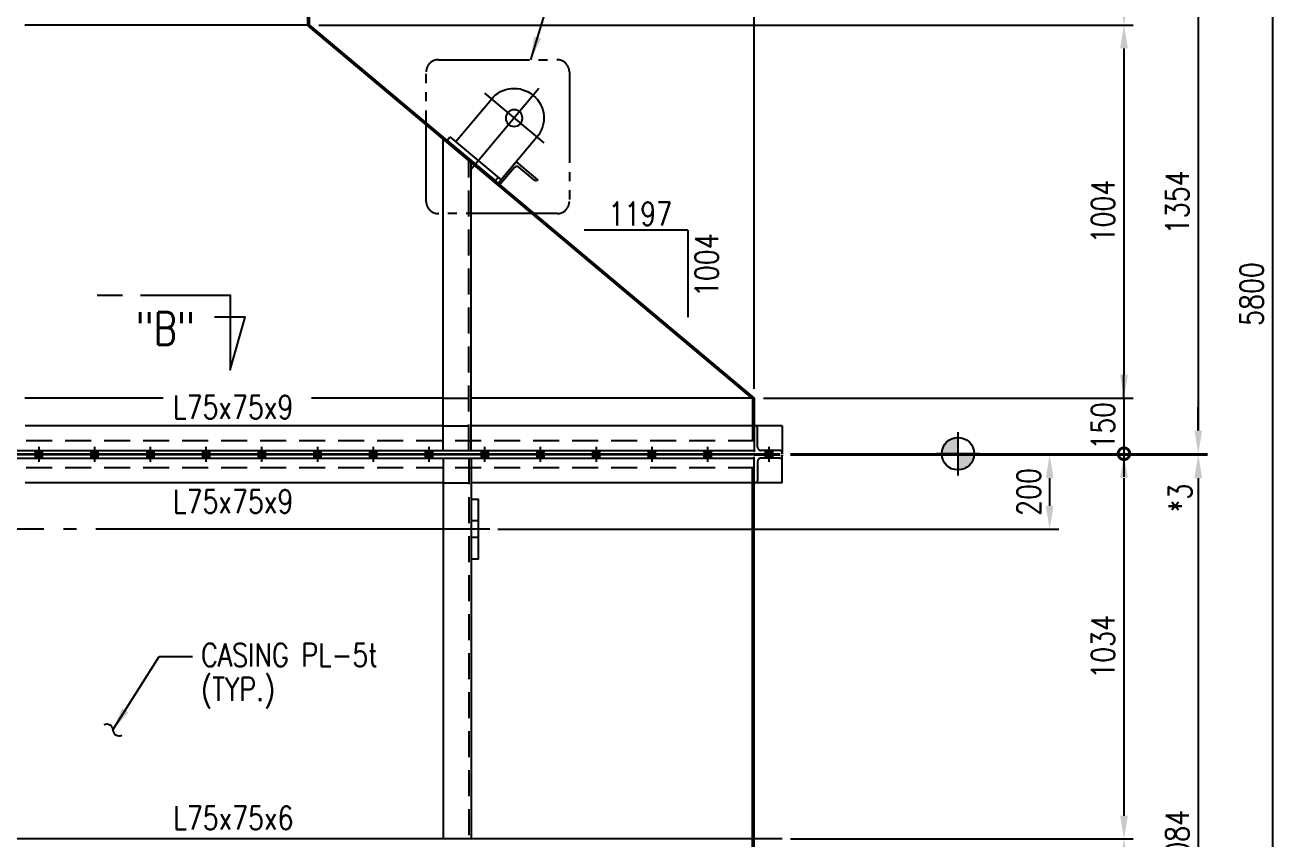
# Model space of a CAD drawing. Header units: millimetres. Extents: x 0 to 134087, y -49114 to 20834.
# Drawn here: x 33742 to 37125, y -40009 to -37818 of the extents above; entities that cross this region are included whole.
import ezdxf
from ezdxf.enums import TextEntityAlignment as Align

# ---------------------------------------------------------------- set-up
doc = ezdxf.new("R2010")
doc.units = ezdxf.units.MM
doc.header["$LTSCALE"] = 35
for name, pattern in [('JNK-CENTER', [34, 30, -1.5, 1, -1.5]), ('JNK-HIDDEN', [3, 2, -1]), ('PH2', [15, 10, -1, 1, -1, 1, -1])]:
    doc.linetypes.add(name, pattern=pattern)
for name, color, linetype in [('CEN-R', 1, 'JNK-CENTER'), ('CON-C', 4, 'Continuous'), ('CON-G', 3, 'Continuous'), ('CON-W', 7, 'Continuous'), ('CON-Y', 2, 'Continuous'), ('det', 2, 'PH2'), ('Dim-W', 7, 'Continuous'), ('HID-Y', 2, 'JNK-HIDDEN'), ('STL-OBJT', 7, 'Continuous'), ('TXTT-C', 4, 'Continuous')]:
    doc.layers.add(name, color=color, linetype=linetype)
doc.styles.add('SIMPLEX', font='simplex.shx', dxfattribs={"width": 0.8})
doc.dimstyles.new('DIM25', dxfattribs={"dimscale": 25, "dimtxt": 2.5, "dimasz": 2.5, "dimexe": 1, "dimexo": 1, "dimgap": 1, "dimtad": 1, "dimdec": 1, "dimdsep": 46, "dimtxsty": 'SIMPLEX', "dimcen": 0, "dimclrt": 2, "dimazin": 2, "dimtfac": 1, "dimtdec": 1, "dimtix": 1, "dimtmove": 2, "dimatfit": 0, "dimfxl": 0.18, "dimtolj": 1, "dimtzin": 0, "dimarcsym": 0})

# ---------------------------------------------------------------- blocks, each defined once
blk = doc.blocks.new('A$C4895520B')
at = {"layer": 'CEN-R'}
for p, q in [((0, 254), (0, -33.4)), ((104, 150), (-104, 150))]:
    blk.add_line(p, q, dxfattribs=at)
at = {"layer": 'CON-G'}
for p, q in [((-80, 150), (-80, 0)), ((80, 0), (80, 150)), ((99.9, 0), (-80, 0)), ((99.9, -12), (99.9, 0)), ((-70, 0), (-70, -12)), ((99.9, -12), (-70, -12))]:
    blk.add_line(p, q, dxfattribs=at)
blk.add_circle((0, 150), 22.5, dxfattribs=at)
blk.add_arc((0, 150), 80, 0, 180, dxfattribs=at)
blk = doc.blocks.new('SECMARK2')
at = {"layer": 'TXTT-C'}
blk.add_line((0, 0), (-2.72, 0), dxfattribs=at)
blk.add_lwpolyline([(-4.67, 0), (-14.32, 0), (-14.32, 8.05), (-15.93, 2.38), (-12.63, 2.38)], dxfattribs=at)
at = {"layer": 'TXTT-C', "style": 'SIMPLEX', "width": 1.17}
blk.add_attdef('TAG', text='', height=3.5, dxfattribs=at).set_placement((-7.82, 1.36), align=Align.CENTER)
blk = doc.blocks.new('*D2300')
at = {"layer": 'DEFPOINTS', "color": 0, "transparency": 16777216}
for p in [(35704.7, -35053.1), (34507.7, -35641.7), (35704.7, -38821.7)]:
    blk.add_point(p, dxfattribs=at)
at = {"layer": 'Dim-W', "color": 0, "lineweight": -2, "transparency": 16777216}
for p, q in [((34507.7, -35616.7), (34507.7, -35028.1)), ((35704.7, -38796.7), (35704.7, -35028.1)), ((34570.2, -35053.1), (35642.2, -35053.1))]:
    blk.add_line(p, q, dxfattribs=at)
at = {"layer": 'Dim-W', "color": 0, "transparency": 16777216}
for points in [[(34570.2, -35042.7), (34570.2, -35063.5), (34507.7, -35053.1)], [(35642.2, -35042.7), (35642.2, -35063.5), (35704.7, -35053.1)]]:
    blk.add_solid(points, dxfattribs=at)
at = {"layer": 'Dim-W', "color": 2, "transparency": 16777216, "insert": (35106.2, -34996.8), "char_height": 62.5, "attachment_point": 5, "style": 'SIMPLEX', "bg_fill": 3, "box_fill_scale": 1.1, "bg_fill_color": 256, "bg_fill_true_color": 13158600, "bg_fill_transparency": 0}
blk.add_mtext('\\A1;1197', dxfattribs=at)
blk = doc.blocks.new('*D2268')
at = {"layer": 'DEFPOINTS', "color": 0, "transparency": 16777216}
for p in [(35777.5, -38974.7), (35791.3, -41058.7), (36899.6, -41058.7)]:
    blk.add_point(p, dxfattribs=at)
at = {"layer": 'Dim-W', "color": 0, "lineweight": -2, "transparency": 16777216}
for p, q in [((35802.5, -38974.7), (36924.6, -38974.7)), ((36899.6, -39037.2), (36899.6, -40996.2)), ((35816.3, -41058.7), (36924.6, -41058.7))]:
    blk.add_line(p, q, dxfattribs=at)
at = {"layer": 'Dim-W', "color": 0, "transparency": 16777216}
for points in [[(36889.2, -39037.2), (36910, -39037.2), (36899.6, -38974.7)], [(36889.2, -40996.2), (36910, -40996.2), (36899.6, -41058.7)]]:
    blk.add_solid(points, dxfattribs=at)
at = {"layer": 'Dim-W', "color": 2, "transparency": 16777216, "insert": (36843.3, -40016.7), "char_height": 62.5, "attachment_point": 5, "rotation": 90, "style": 'SIMPLEX', "bg_fill": 3, "box_fill_scale": 1.1, "bg_fill_color": 256, "bg_fill_true_color": 13158600, "bg_fill_transparency": 0}
blk.add_mtext('\\A1;2084', dxfattribs=at)
blk = doc.blocks.new('*D2270')
at = {"layer": 'DEFPOINTS', "color": 0, "transparency": 16777216}
for p in [(36899.6, -38971.7), (36899.6, -38971.7), (36899.6, -38974.7)]:
    blk.add_point(p, dxfattribs=at)
at = {"layer": 'Dim-W', "color": 0, "lineweight": -2, "transparency": 16777216}
for p, q in [((36899.6, -38909.2), (36899.6, -38846.7)), ((36899.6, -38974.7), (36899.6, -38971.7)), ((36899.6, -39037.2), (36899.6, -39099.7))]:
    blk.add_line(p, q, dxfattribs=at)
at = {"layer": 'Dim-W', "color": 0, "transparency": 16777216}
blk.add_solid([(36889.2, -38909.2), (36910, -38909.2), (36899.6, -38971.7)], dxfattribs=at)
at = {"layer": 'Dim-W', "color": 2, "transparency": 16777216, "insert": (36850.9, -39091), "char_height": 62.5, "attachment_point": 5, "rotation": 90, "style": 'SIMPLEX', "bg_fill": 3, "box_fill_scale": 1.1, "bg_fill_color": 256, "bg_fill_true_color": 13158600, "bg_fill_transparency": 0}
blk.add_mtext('\\A1;*3', dxfattribs=at)
at = {"layer": 'Dim-W', "color": 0, "transparency": 16777216}
blk.add_solid([(36889.2, -39037.2), (36910, -39037.2), (36899.6, -38974.7)], dxfattribs=at)
blk = doc.blocks.new('FS-MARK')
h = blk.add_hatch(color=256)
edge = h.paths.add_edge_path()
edge.add_arc((0, 0), 1.75, 90, 180)
edge.add_line((-1.75, 0), (0, 0))
edge.add_line((0, 0), (0, 1.75))
h = blk.add_hatch(color=256)
edge = h.paths.add_edge_path()
edge.add_line((0, 0), (0, -1.75))
edge.add_arc((0, 0), 1.75, 270, 360)
edge.add_line((1.75, 0), (0, 0))
for p, q in [((0, 2.33), (0, -2.33)), ((2.33, 0), (-2.33, 0))]:
    blk.add_line(p, q)
blk.add_circle((0, 0), 1.75)
at = {"layer": 'CON-Y', "style": 'SIMPLEX', "width": 0.8}
blk.add_attdef('F.S.', (3.19, 1), '', height=2.5, dxfattribs=at)
blk = doc.blocks.new('*D2271')
at = {"layer": 'DEFPOINTS', "color": 0, "transparency": 16777216}
for p in [(35777.5, -38974.7), (34989, -39174.7), (36499.6, -39174.7)]:
    blk.add_point(p, dxfattribs=at)
at = {"layer": 'Dim-W', "color": 0, "lineweight": -2, "transparency": 16777216}
for p, q in [((35802.5, -38974.7), (36524.6, -38974.7)), ((36499.6, -39037.2), (36499.6, -39112.2)), ((35014, -39174.7), (36524.6, -39174.7))]:
    blk.add_line(p, q, dxfattribs=at)
at = {"layer": 'Dim-W', "color": 0, "transparency": 16777216}
for points in [[(36489.2, -39037.2), (36510, -39037.2), (36499.6, -38974.7)], [(36489.2, -39112.2), (36510, -39112.2), (36499.6, -39174.7)]]:
    blk.add_solid(points, dxfattribs=at)
at = {"layer": 'Dim-W', "color": 2, "transparency": 16777216, "insert": (36443.3, -39074.7), "char_height": 62.5, "attachment_point": 5, "rotation": 90, "style": 'SIMPLEX', "bg_fill": 3, "box_fill_scale": 1.1, "bg_fill_color": 256, "bg_fill_true_color": 13158600, "bg_fill_transparency": 0}
blk.add_mtext('\\A1;200', dxfattribs=at)
blk = doc.blocks.new('_DotSmall')
at = {"color": 0, "linetype": 'ByBlock', "const_width": 0.5}
blk.add_lwpolyline([(-0.0625, 0, 1), (0.0625, 0, 1)], format="xyb", close=True, dxfattribs=at)
blk = doc.blocks.new('*D2273')
at = {"layer": 'DEFPOINTS', "color": 0, "transparency": 16777216}
for p in [(36699.6, -38821.7), (35777.5, -38971.7), (36699.6, -38971.7)]:
    blk.add_point(p, dxfattribs=at)
at = {"layer": 'Dim-W', "color": 0, "lineweight": -2, "transparency": 16777216}
for p, q in [((36699.6, -38821.7), (36699.6, -38759.2)), ((36699.6, -38821.7), (36699.6, -38971.7)), ((35802.5, -38971.7), (36724.6, -38971.7)), ((36699.6, -38971.7), (36699.6, -39034.2))]:
    blk.add_line(p, q, dxfattribs=at)
at = {"layer": 'Dim-W', "color": 0, "lineweight": -2, "transparency": 16777216, "xscale": 62.5, "yscale": 62.5, "zscale": 62.5, "rotation": 90}
blk.add_blockref('_DotSmall', (36699.6, -38971.7), dxfattribs=at)
at = {"layer": 'Dim-W', "color": 2, "transparency": 16777216, "insert": (36643.3, -38896.7), "char_height": 62.5, "attachment_point": 5, "rotation": 90, "style": 'SIMPLEX'}
blk.add_mtext('\\A1;150', dxfattribs=at)
blk = doc.blocks.new('_None')
blk = doc.blocks.new('*D2274')
at = {"layer": 'DEFPOINTS', "color": 0, "transparency": 16777216}
for p in [(35777.5, -38974.7), (35777, -40008.7), (36699.6, -40008.7)]:
    blk.add_point(p, dxfattribs=at)
at = {"layer": 'Dim-W', "color": 0, "lineweight": -2, "transparency": 16777216}
for p, q in [((35802.5, -38974.7), (36724.6, -38974.7)), ((36699.6, -39037.2), (36699.6, -39946.2)), ((35802, -40008.7), (36724.6, -40008.7))]:
    blk.add_line(p, q, dxfattribs=at)
at = {"layer": 'Dim-W', "color": 0, "transparency": 16777216}
for points in [[(36689.2, -39037.2), (36710, -39037.2), (36699.6, -38974.7)], [(36689.2, -39946.2), (36710, -39946.2), (36699.6, -40008.7)]]:
    blk.add_solid(points, dxfattribs=at)
at = {"layer": 'Dim-W', "color": 2, "transparency": 16777216, "insert": (36643.3, -39491.7), "char_height": 62.5, "attachment_point": 5, "rotation": 90, "style": 'SIMPLEX', "bg_fill": 3, "box_fill_scale": 1.1, "bg_fill_color": 256, "bg_fill_true_color": 13158600, "bg_fill_transparency": 0}
blk.add_mtext('\\A1;1034', dxfattribs=at)
blk = doc.blocks.new('*D2275')
at = {"layer": 'DEFPOINTS', "color": 0, "transparency": 16777216}
for p in [(35777, -40008.7), (35791.3, -41058.7), (36699.6, -41058.7)]:
    blk.add_point(p, dxfattribs=at)
at = {"layer": 'Dim-W', "color": 0, "lineweight": -2, "transparency": 16777216}
for p, q in [((35802, -40008.7), (36724.6, -40008.7)), ((36699.6, -40071.2), (36699.6, -40996.2)), ((35816.3, -41058.7), (36724.6, -41058.7))]:
    blk.add_line(p, q, dxfattribs=at)
at = {"layer": 'Dim-W', "color": 0, "transparency": 16777216}
for points in [[(36689.2, -40071.2), (36710, -40071.2), (36699.6, -40008.7)], [(36689.2, -40996.2), (36710, -40996.2), (36699.6, -41058.7)]]:
    blk.add_solid(points, dxfattribs=at)
at = {"layer": 'Dim-W', "color": 2, "transparency": 16777216, "insert": (36643.3, -40533.7), "char_height": 62.5, "attachment_point": 5, "rotation": 90, "style": 'SIMPLEX', "bg_fill": 3, "box_fill_scale": 1.1, "bg_fill_color": 256, "bg_fill_true_color": 13158600, "bg_fill_transparency": 0}
blk.add_mtext('\\A1;1050', dxfattribs=at)
blk = doc.blocks.new('*D2276')
at = {"layer": 'DEFPOINTS', "color": 0, "transparency": 16777216}
for p in [(34582.7, -37617.7), (35779.7, -38971.7), (36899.6, -38971.7)]:
    blk.add_point(p, dxfattribs=at)
at = {"layer": 'Dim-W', "color": 0, "lineweight": -2, "transparency": 16777216}
for p, q in [((34607.7, -37617.7), (36924.6, -37617.7)), ((36899.6, -37680.2), (36899.6, -38909.2)), ((35804.7, -38971.7), (36924.6, -38971.7))]:
    blk.add_line(p, q, dxfattribs=at)
at = {"layer": 'Dim-W', "color": 0, "transparency": 16777216}
for points in [[(36889.2, -37680.2), (36910, -37680.2), (36899.6, -37617.7)], [(36889.2, -38909.2), (36910, -38909.2), (36899.6, -38971.7)]]:
    blk.add_solid(points, dxfattribs=at)
at = {"layer": 'Dim-W', "color": 2, "transparency": 16777216, "insert": (36843.3, -38294.7), "char_height": 62.5, "attachment_point": 5, "rotation": 90, "style": 'SIMPLEX', "bg_fill": 3, "box_fill_scale": 1.1, "bg_fill_color": 256, "bg_fill_true_color": 13158600, "bg_fill_transparency": 0}
blk.add_mtext('\\A1;1354', dxfattribs=at)
blk = doc.blocks.new('*D2277')
at = {"layer": 'DEFPOINTS', "color": 0, "transparency": 16777216}
for p in [(34582.7, -37617.7), (34507.7, -37817.7), (36699.6, -37817.7)]:
    blk.add_point(p, dxfattribs=at)
at = {"layer": 'Dim-W', "color": 0, "lineweight": -2, "transparency": 16777216}
for p, q in [((34607.7, -37617.7), (36724.6, -37617.7)), ((36699.6, -37680.2), (36699.6, -37755.2)), ((34532.7, -37817.7), (36724.6, -37817.7))]:
    blk.add_line(p, q, dxfattribs=at)
at = {"layer": 'Dim-W', "color": 0, "transparency": 16777216}
for points in [[(36689.2, -37680.2), (36710, -37680.2), (36699.6, -37617.7)], [(36689.2, -37755.2), (36710, -37755.2), (36699.6, -37817.7)]]:
    blk.add_solid(points, dxfattribs=at)
at = {"layer": 'Dim-W', "color": 2, "transparency": 16777216, "insert": (36643.3, -37717.7), "char_height": 62.5, "attachment_point": 5, "rotation": 90, "style": 'SIMPLEX', "bg_fill": 3, "box_fill_scale": 1.1, "bg_fill_color": 256, "bg_fill_true_color": 13158600, "bg_fill_transparency": 0}
blk.add_mtext('\\A1;200', dxfattribs=at)
blk = doc.blocks.new('*D2278')
at = {"layer": 'DEFPOINTS', "color": 0, "transparency": 16777216}
for p in [(34507.7, -37817.7), (35704.7, -38821.7), (36699.6, -38821.7)]:
    blk.add_point(p, dxfattribs=at)
at = {"layer": 'Dim-W', "color": 0, "lineweight": -2, "transparency": 16777216}
for p, q in [((34532.7, -37817.7), (36724.6, -37817.7)), ((36699.6, -37880.2), (36699.6, -38759.2)), ((35729.7, -38821.7), (36724.6, -38821.7))]:
    blk.add_line(p, q, dxfattribs=at)
at = {"layer": 'Dim-W', "color": 0, "transparency": 16777216}
for points in [[(36689.2, -37880.2), (36710, -37880.2), (36699.6, -37817.7)], [(36689.2, -38759.2), (36710, -38759.2), (36699.6, -38821.7)]]:
    blk.add_solid(points, dxfattribs=at)
at = {"layer": 'Dim-W', "color": 2, "transparency": 16777216, "insert": (36643.3, -38319.7), "char_height": 62.5, "attachment_point": 5, "rotation": 90, "style": 'SIMPLEX', "bg_fill": 3, "box_fill_scale": 1.1, "bg_fill_color": 256, "bg_fill_true_color": 13158600, "bg_fill_transparency": 0}
blk.add_mtext('\\A1;1004', dxfattribs=at)
blk = doc.blocks.new('*D2279')
at = {"layer": 'DEFPOINTS', "color": 0, "transparency": 16777216}
for p in [(34507.7, -35641.7), (35804.7, -41441.7), (37099.6, -41441.7)]:
    blk.add_point(p, dxfattribs=at)
at = {"layer": 'Dim-W', "color": 0, "lineweight": -2, "transparency": 16777216}
for p, q in [((34532.7, -35641.7), (37124.6, -35641.7)), ((37099.6, -35704.2), (37099.6, -41379.2)), ((35829.7, -41441.7), (37124.6, -41441.7))]:
    blk.add_line(p, q, dxfattribs=at)
at = {"layer": 'Dim-W', "color": 0, "transparency": 16777216}
for points in [[(37089.2, -35704.2), (37110, -35704.2), (37099.6, -35641.7)], [(37089.2, -41379.2), (37110, -41379.2), (37099.6, -41441.7)]]:
    blk.add_solid(points, dxfattribs=at)
at = {"layer": 'Dim-W', "color": 2, "transparency": 16777216, "insert": (37043.3, -38541.7), "char_height": 62.5, "attachment_point": 5, "rotation": 90, "style": 'SIMPLEX', "bg_fill": 3, "box_fill_scale": 1.1, "bg_fill_color": 256, "bg_fill_true_color": 13158600, "bg_fill_transparency": 0}
blk.add_mtext('\\A1;5800', dxfattribs=at)

msp = doc.modelspace()

# ---------------------------------------------------------------- hatches: boundary and pattern name
at = {"layer": 'CON-W'}
h = msp.add_hatch(color=256, dxfattribs=at)
h.paths.add_polyline_path([(33770.1806, -38962.6754), (33789.1806, -38962.6754), (33789.1806, -38971.6754), (33770.1806, -38971.6754)])
h.paths.add_polyline_path([(33770.1806, -38974.6754), (33789.1806, -38974.6754), (33789.1806, -38983.6754), (33770.1806, -38983.6754)])
h = msp.add_hatch(color=256, dxfattribs=at)
h.paths.add_polyline_path([(33920.1806, -38962.6754), (33939.1806, -38962.6754), (33939.1806, -38971.6754), (33920.1806, -38971.6754)])
h.paths.add_polyline_path([(33920.1806, -38974.6754), (33939.1806, -38974.6754), (33939.1806, -38983.6754), (33920.1806, -38983.6754)])
h = msp.add_hatch(color=256, dxfattribs=at)
h.paths.add_polyline_path([(34070.1806, -38962.6754), (34089.1806, -38962.6754), (34089.1806, -38971.6754), (34070.1806, -38971.6754)])
h.paths.add_polyline_path([(34070.1806, -38974.6754), (34089.1806, -38974.6754), (34089.1806, -38983.6754), (34070.1806, -38983.6754)])
h = msp.add_hatch(color=256, dxfattribs=at)
h.paths.add_polyline_path([(34220.1806, -38962.6754), (34239.1806, -38962.6754), (34239.1806, -38971.6754), (34220.1806, -38971.6754)])
h.paths.add_polyline_path([(34220.1806, -38974.6754), (34239.1806, -38974.6754), (34239.1806, -38983.6754), (34220.1806, -38983.6754)])
h = msp.add_hatch(color=256, dxfattribs=at)
h.paths.add_polyline_path([(34370.1806, -38962.6754), (34389.1806, -38962.6754), (34389.1806, -38971.6754), (34370.1806, -38971.6754)])
h.paths.add_polyline_path([(34370.1806, -38974.6754), (34389.1806, -38974.6754), (34389.1806, -38983.6754), (34370.1806, -38983.6754)])
h = msp.add_hatch(color=256, dxfattribs=at)
h.paths.add_polyline_path([(34520.1806, -38962.6754), (34539.1806, -38962.6754), (34539.1806, -38971.6754), (34520.1806, -38971.6754)])
h.paths.add_polyline_path([(34520.1806, -38974.6754), (34539.1806, -38974.6754), (34539.1806, -38983.6754), (34520.1806, -38983.6754)])
h = msp.add_hatch(color=256, dxfattribs=at)
h.paths.add_polyline_path([(34670.1806, -38962.6754), (34689.1806, -38962.6754), (34689.1806, -38971.6754), (34670.1806, -38971.6754)])
h.paths.add_polyline_path([(34670.1806, -38974.6754), (34689.1806, -38974.6754), (34689.1806, -38983.6754), (34670.1806, -38983.6754)])
h = msp.add_hatch(color=256, dxfattribs=at)
h.paths.add_polyline_path([(34820.1806, -38962.6754), (34839.1806, -38962.6754), (34839.1806, -38971.6754), (34820.1806, -38971.6754)])
h.paths.add_polyline_path([(34820.1806, -38974.6754), (34839.1806, -38974.6754), (34839.1806, -38983.6754), (34820.1806, -38983.6754)])
h = msp.add_hatch(color=256, dxfattribs=at)
h.paths.add_polyline_path([(34970.1806, -38962.6754), (34989.1806, -38962.6754), (34989.1806, -38971.6754), (34970.1806, -38971.6754)])
h.paths.add_polyline_path([(34970.1806, -38974.6754), (34989.1806, -38974.6754), (34989.1806, -38983.6754), (34970.1806, -38983.6754)])
h = msp.add_hatch(color=256, dxfattribs=at)
h.paths.add_polyline_path([(35120.1806, -38962.6754), (35139.1806, -38962.6754), (35139.1806, -38971.6754), (35120.1806, -38971.6754)])
h.paths.add_polyline_path([(35120.1806, -38974.6754), (35139.1806, -38974.6754), (35139.1806, -38983.6754), (35120.1806, -38983.6754)])
h = msp.add_hatch(color=256, dxfattribs=at)
h.paths.add_polyline_path([(35270.1806, -38962.6754), (35289.1806, -38962.6754), (35289.1806, -38971.6754), (35270.1806, -38971.6754)])
h.paths.add_polyline_path([(35270.1806, -38974.6754), (35289.1806, -38974.6754), (35289.1806, -38983.6754), (35270.1806, -38983.6754)])
h = msp.add_hatch(color=256, dxfattribs=at)
h.paths.add_polyline_path([(35420.1806, -38962.6754), (35439.1806, -38962.6754), (35439.1806, -38971.6754), (35420.1806, -38971.6754)])
h.paths.add_polyline_path([(35420.1806, -38974.6754), (35439.1806, -38974.6754), (35439.1806, -38983.6754), (35420.1806, -38983.6754)])
h = msp.add_hatch(color=256, dxfattribs=at)
h.paths.add_polyline_path([(35570.1806, -38962.6754), (35589.1806, -38962.6754), (35589.1806, -38971.6754), (35570.1806, -38971.6754)])
h.paths.add_polyline_path([(35570.1806, -38974.6754), (35589.1806, -38974.6754), (35589.1806, -38983.6754), (35570.1806, -38983.6754)])
h = msp.add_hatch(color=256, dxfattribs=at)
h.paths.add_polyline_path([(35735.1806, -38962.6754), (35754.1806, -38962.6754), (35754.1806, -38971.6754), (35735.1806, -38971.6754)])
h.paths.add_polyline_path([(35735.1806, -38974.6754), (35754.1806, -38974.6754), (35754.1806, -38983.6754), (35735.1806, -38983.6754)])

# ---------------------------------------------------------------- linework, layer by layer
at = {"layer": 'CEN-R'}
for p, q in [((33779.6806, -38993.6754), (33779.6806, -38952.6754)), ((33929.6806, -38993.6754), (33929.6806, -38952.6754)), ((34079.6806, -38993.6754), (34079.6806, -38952.6754)), ((34229.6806, -38993.6754), (34229.6806, -38952.6754)), ((34379.6806, -38993.6754), (34379.6806, -38952.6754)), ((34529.6806, -38993.6754), (34529.6806, -38952.6754)), ((34679.6806, -38993.6754), (34679.6806, -38952.6754)), ((34829.6806, -38993.6754), (34829.6806, -38952.6754)), ((34979.6806, -38993.6754), (34979.6806, -38952.6754)), ((35129.6806, -38993.6754), (35129.6806, -38952.6754)), ((35279.6806, -38993.6754), (35279.6806, -38952.6754)), ((35429.6806, -38993.6754), (35429.6806, -38952.6754)), ((35579.6806, -38993.6754), (35579.6806, -38952.6754)), ((35744.6806, -38993.6754), (35744.6806, -38952.6754)), ((34982.6806, -39174.6754), (32416.6806, -39174.6754)), ((34992.6806, -39174.6754), (34922.6806, -39174.6754))]:
    msp.add_line(p, q, dxfattribs=at)
at = {"layer": 'CON-G'}
for p, q in [((34502.6806, -37820.0075), (34502.6806, -37692.6754)), ((34507.6806, -37817.6754), (34507.6806, -37692.6754)), ((34507.6806, -37817.6754), (33741.6806, -37817.6754)), ((34502.6806, -37820.0075), (35699.6806, -38824.0075)), ((34507.6806, -37817.6754), (35704.6806, -38821.6754)), ((34867.6806, -38962.6754), (34867.6806, -38119.6303)), ((34942.6806, -38962.6754), (34942.6806, -38182.5376)), ((34113.6184, -38821.6754), (33741.6806, -38821.6754)), ((34867.6806, -38821.6754), (34512.7912, -38821.6754)), ((35704.6806, -38821.6754), (34942.6806, -38821.6754)), ((35699.6806, -38824.0075), (35699.6806, -38896.6754)), ((34867.6806, -38896.6754), (33742.6806, -38896.6754)), ((35779.6806, -38896.6754), (34942.6806, -38896.6754)), ((35779.6806, -38896.6754), (35779.6806, -38971.6754)), ((31629.6806, -38962.6754), (35279.6806, -38962.6754)), ((31704.6806, -38962.6754), (35704.6806, -38962.6754)), ((31629.6806, -38983.6754), (35279.6806, -38983.6754)), ((31704.6806, -38971.6754), (35704.6806, -38971.6754)), ((35704.6806, -38974.6754), (31704.6806, -38974.6754)), ((35598.6616, -38974.6754), (31704.6806, -38974.6754)), ((31704.6806, -38983.6754), (35704.6806, -38983.6754)), ((34867.6806, -38983.6754), (34867.6806, -40008.6754)), ((34942.6806, -38983.6754), (34942.6806, -40008.6754)), ((35779.6806, -39049.6754), (35779.6806, -38974.6754)), ((35704.6806, -40968.6754), (35704.6806, -39009.6754)), ((34867.6806, -39049.6754), (33742.6806, -39049.6754)), ((35779.6806, -39049.6754), (34942.6806, -39049.6754)), ((35699.6806, -40968.6754), (35699.6806, -39049.6754))]:
    msp.add_line(p, q, dxfattribs=at)
msp.add_lwpolyline([(35063.6579, -38186.1196), (35121.1208, -38234.3174), (35119.8355, -38235.8497, -0.414213562), (35114.2002, -38236.3438), (35070.9116, -38200.0349, 0.414213562), (35058.9367, -38201.0849), (35022.6277, -38244.3736, -0.414213562), (35016.9925, -38244.8677), (35015.4602, -38243.5825)], format="xyb", close=True, dxfattribs=at)
msp.add_lwpolyline([(35704.6806, -38821.6754), (35704.6806, -38936.6754)], dxfattribs=at)
msp.add_lwpolyline([(34942.6806, -39094.6754), (34942.6806, -39254.6754), (34962.6806, -39254.6754), (34962.6806, -39094.6754)], close=True, dxfattribs=at)
at = {"layer": 'det', "ltscale": 0.7}
msp.add_lwpolyline([(34854.5113, -37910.8326), (35173.9958, -37910.8326, -0.414213562), (35206.9958, -37943.8326), (35206.9958, -38292.1832, -0.414213562), (35173.9958, -38325.1832), (34854.5113, -38325.1832, -0.414213562), (34821.5113, -38292.1832), (34821.5113, -37943.8326, -0.414213562)], format="xyb", close=True, dxfattribs=at)
at = {"layer": 'HID-Y'}
for p, q in [((34936.6806, -38962.6754), (34936.6806, -38177.505)), ((34867.6806, -38821.6754), (34942.6806, -38821.6754)), ((34867.6806, -38896.6754), (34942.6806, -38896.6754)), ((35704.6806, -38936.6754), (31704.6806, -38936.6754)), ((33770.1806, -38971.6754), (33770.1806, -38962.6754)), ((33789.1806, -38971.6754), (33789.1806, -38962.6754)), ((33920.1806, -38971.6754), (33920.1806, -38962.6754)), ((33939.1806, -38971.6754), (33939.1806, -38962.6754)), ((34070.1806, -38971.6754), (34070.1806, -38962.6754)), ((34089.1806, -38971.6754), (34089.1806, -38962.6754)), ((34220.1806, -38971.6754), (34220.1806, -38962.6754)), ((34239.1806, -38971.6754), (34239.1806, -38962.6754)), ((34370.1806, -38971.6754), (34370.1806, -38962.6754)), ((34389.1806, -38971.6754), (34389.1806, -38962.6754)), ((34520.1806, -38971.6754), (34520.1806, -38962.6754)), ((34539.1806, -38971.6754), (34539.1806, -38962.6754)), ((34670.1806, -38971.6754), (34670.1806, -38962.6754)), ((34689.1806, -38971.6754), (34689.1806, -38962.6754)), ((34820.1806, -38971.6754), (34820.1806, -38962.6754)), ((34839.1806, -38971.6754), (34839.1806, -38962.6754)), ((34970.1806, -38971.6754), (34970.1806, -38962.6754)), ((34989.1806, -38971.6754), (34989.1806, -38962.6754)), ((35120.1806, -38971.6754), (35120.1806, -38962.6754)), ((35139.1806, -38971.6754), (35139.1806, -38962.6754)), ((35270.1806, -38971.6754), (35270.1806, -38962.6754)), ((35289.1806, -38971.6754), (35289.1806, -38962.6754)), ((35420.1806, -38971.6754), (35420.1806, -38962.6754)), ((35439.1806, -38971.6754), (35439.1806, -38962.6754)), ((35570.1806, -38971.6754), (35570.1806, -38962.6754)), ((35589.1806, -38971.6754), (35589.1806, -38962.6754)), ((35735.1806, -38971.6754), (35735.1806, -38962.6754)), ((35754.1806, -38971.6754), (35754.1806, -38962.6754)), ((33770.1806, -38983.6754), (33770.1806, -38974.6754)), ((33789.1806, -38983.6754), (33789.1806, -38974.6754)), ((33920.1806, -38983.6754), (33920.1806, -38974.6754)), ((33939.1806, -38983.6754), (33939.1806, -38974.6754)), ((34070.1806, -38983.6754), (34070.1806, -38974.6754)), ((34089.1806, -38983.6754), (34089.1806, -38974.6754)), ((34220.1806, -38983.6754), (34220.1806, -38974.6754)), ((34239.1806, -38983.6754), (34239.1806, -38974.6754)), ((34370.1806, -38983.6754), (34370.1806, -38974.6754)), ((34389.1806, -38983.6754), (34389.1806, -38974.6754)), ((34520.1806, -38983.6754), (34520.1806, -38974.6754)), ((34539.1806, -38983.6754), (34539.1806, -38974.6754)), ((34670.1806, -38983.6754), (34670.1806, -38974.6754)), ((34689.1806, -38983.6754), (34689.1806, -38974.6754)), ((34820.1806, -38983.6754), (34820.1806, -38974.6754)), ((34839.1806, -38983.6754), (34839.1806, -38974.6754)), ((34936.6806, -38983.6754), (34936.6806, -40008.6754)), ((34970.1806, -38983.6754), (34970.1806, -38974.6754)), ((34989.1806, -38983.6754), (34989.1806, -38974.6754)), ((35120.1806, -38983.6754), (35120.1806, -38974.6754)), ((35139.1806, -38983.6754), (35139.1806, -38974.6754)), ((35270.1806, -38983.6754), (35270.1806, -38974.6754)), ((35289.1806, -38983.6754), (35289.1806, -38974.6754)), ((35420.1806, -38983.6754), (35420.1806, -38974.6754)), ((35439.1806, -38983.6754), (35439.1806, -38974.6754)), ((35570.1806, -38983.6754), (35570.1806, -38974.6754)), ((35589.1806, -38983.6754), (35589.1806, -38974.6754)), ((35735.1806, -38983.6754), (35735.1806, -38974.6754)), ((35754.1806, -38983.6754), (35754.1806, -38974.6754)), ((35704.6806, -39009.6754), (31704.6806, -39009.6754)), ((35699.6806, -39049.6754), (35699.6806, -39009.6754)), ((34867.6806, -39049.6754), (34942.6806, -39049.6754)), ((34867.6806, -39049.6754), (34942.6806, -39049.6754)), ((34962.6806, -39152.1754), (34942.6806, -39152.1754)), ((34962.6806, -39197.1754), (34942.6806, -39197.1754)), ((35699.6806, -40083.6754), (35699.6806, -40008.6754))]:
    msp.add_line(p, q, dxfattribs=at)
msp.add_lwpolyline([(35699.6806, -38896.6754), (35699.6806, -38936.6754)], dxfattribs=at)
for points in [[(35704.6806, -38971.6754), (35779.6806, -38971.6754), (35779.6806, -38968.6754, 0.414213562), (35773.6806, -38962.6754), (35722.1806, -38962.6754, -0.414213562), (35713.6806, -38954.1754), (35713.6806, -38902.6754, 0.414213562), (35707.6806, -38896.6754), (35704.6806, -38896.6754)], [(35704.6806, -38974.6754), (35779.6806, -38974.6754), (35779.6806, -38977.6754, -0.414213562), (35773.6806, -38983.6754), (35722.1806, -38983.6754, 0.414213562), (35713.6806, -38992.1754), (35713.6806, -39043.6754, -0.414213562), (35707.6806, -39049.6754), (35704.6806, -39049.6754)]]:
    msp.add_lwpolyline(points, format="xyb", close=True, dxfattribs=at)
at = {"layer": 'STL-OBJT'}
msp.add_lwpolyline([(33954.6524, -39700.8978, -0.535183758), (33978.3368, -39715.3146, 0.535183758), (34002.0213, -39729.7314)], format="xyb", dxfattribs=at)

# ---------------------------------------------------------------- block references
at = {"xscale": -1, "rotation": 320.011300913005}
msp.add_blockref('A$C4895520B', (34961.8781, -38182.9775), dxfattribs=at)
at = {"layer": 'CON-W'}
ref = msp.add_blockref('SECMARK2', (33935.8077, -38544.5604), dxfattribs=dict(at, xscale=25, yscale=25, zscale=25, rotation=180))
ref.add_attrib('TAG', '"B"', (34039.9294, -38678.2271), dxfattribs={"layer": 'CON-C', "height": 87.5, "style": 'SIMPLEX', "width": 0.8})

# ---------------------------------------------------------------- texts
at = {"layer": 'CON-Y', "style": 'SIMPLEX', "width": 0.8}
for s, p in [('L75x75x9', (34140.5079, -38877.3688)), ('L75x75x9', (34140.5079, -39131.482)), ('CASING PL-5t', (34215.9104, -39544.7273)), ('(TYP.)', (34215.9104, -39636.663)), ('L75x75x6', (34140.8845, -39983.4577))]:
    msp.add_text(s, height=62.5, dxfattribs=at).set_placement(p)

# ---------------------------------------------------------------- leaders
at = {"layer": 'Dim-W'}
msp.add_leader([(35103.0468, -37910.8326), (35258.8993, -37400.1364)], dimstyle='DIM25', override={"dimdec": 0, "dimtdec": 0, "dimtix": 0, "dimatfit": 2, "dimtfill": 1}, dxfattribs=at)
at = {"layer": 'STL-OBJT'}
msp.add_leader([(33978.3368, -39715.3146), (34103.2793, -39517.61), (34192.7013, -39517.61)], dimstyle='DIM25', dxfattribs=at)

# ---------------------------------------------------------------- next in the draw order: dimensions: what is measured, and where the dimension line sits
at = {"layer": 'Dim-W'}
dim = msp.add_linear_dim(base=(35704.6806, -35053.0968), p1=(34507.6806, -35641.6754), p2=(35704.6806, -38821.6754), dimstyle='DIM25', override={"dimdec": 0, "dimtdec": 0, "dimtix": 0, "dimtfill": 1}, dxfattribs=at)
dim.commit()
dim.dimension.update_dxf_attribs({"geometry": '*D2300', "text_midpoint": (35106.1806, -34996.8468)})
dim = msp.add_linear_dim(base=(36899.5885, -41058.6754), p1=(35777.5419, -38974.6754), p2=(35791.346, -41058.6754), angle=90, dimstyle='DIM25', override={"dimdec": 0, "dimtdec": 0, "dimtix": 0, "dimtmove": 0, "dimatfit": 2, "dimtfill": 1}, dxfattribs=at)
dim.commit()
dim.dimension.update_dxf_attribs({"geometry": '*D2268', "text_midpoint": (36843.3385, -40016.6754)})

# ---------------------------------------------------------------- next in the draw order: linework, layer by layer
at = {"layer": 'STL-OBJT'}
for q in [(35246.5106, -38370.1928), (35525.3576, -38604.0795)]:
    msp.add_line((35525.3576, -38370.1928), q, dxfattribs=at)

# ---------------------------------------------------------------- next in the draw order: block references
at = {"layer": 'STL-OBJT', "xscale": 25, "yscale": 25, "zscale": 25}
msp.add_blockref('FS-MARK', (36252.8939, -38971.6754), dxfattribs=at)

# ---------------------------------------------------------------- next in the draw order: texts
at = {"layer": 'CON-Y', "style": 'SIMPLEX', "width": 0.8}
msp.add_text('1197', height=62.5, dxfattribs=at).set_placement((35311.9494, -38356.8023))
msp.add_text('1004', height=62.5, rotation=90, dxfattribs=at).set_placement((35607.5821, -38549.8265))

# ---------------------------------------------------------------- next in the draw order: dimensions: what is measured, and where the dimension line sits
at = {"layer": 'Dim-W'}
dim = msp.add_linear_dim(base=(36899.5885, -38971.6754), p1=(36899.5885, -38974.6754), p2=(36899.5885, -38971.6754), angle=90, text='*<>', dimstyle='DIM25', override={"dimdec": 0, "dimtdec": 0, "dimtix": 0, "dimatfit": 2, "dimtfill": 1}, dxfattribs=at)
dim.commit()
dim.dimension.update_dxf_attribs({"geometry": '*D2270', "text_midpoint": (36850.8622, -39091.0151), "dimtype": 160})

# ---------------------------------------------------------------- next in the draw order: dimensions: what is measured, and where the dimension line sits
dim = msp.add_linear_dim(base=(36499.5885, -39174.6754), p1=(35777.5419, -38974.6754), p2=(34988.9637, -39174.6754), angle=90, dimstyle='DIM25', override={"dimdec": 0, "dimtdec": 0, "dimtix": 0, "dimatfit": 2, "dimtfill": 1}, dxfattribs=at)
dim.commit()
dim.dimension.update_dxf_attribs({"geometry": '*D2271', "text_midpoint": (36443.3385, -39074.6754)})

# ---------------------------------------------------------------- next in the draw order: dimensions: what is measured, and where the dimension line sits
dim = msp.add_linear_dim(base=(36699.5885, -38971.6754), p1=(36699.5885, -38821.6754), p2=(35777.5419, -38971.6754), angle=90, dimstyle='DIM25', override={"dimdec": 0, "dimblk1": 'None', "dimblk2": 'DotSmall', "dimsah": 1, "dimtdec": 0, "dimtmove": 0, "dimatfit": 2}, dxfattribs=at)
dim.commit()
dim.dimension.update_dxf_attribs({"geometry": '*D2273', "text_midpoint": (36643.3385, -38896.6754)})

# ---------------------------------------------------------------- next in the draw order: dimensions: what is measured, and where the dimension line sits
dim = msp.add_linear_dim(base=(36699.5885, -40008.6754), p1=(35777.5419, -38974.6754), p2=(35776.9944, -40008.6754), angle=90, dimstyle='DIM25', override={"dimdec": 0, "dimtdec": 0, "dimtix": 0, "dimatfit": 2, "dimtfill": 1}, dxfattribs=at)
dim.commit()
dim.dimension.update_dxf_attribs({"geometry": '*D2274', "text_midpoint": (36643.3385, -39491.6754)})

# ---------------------------------------------------------------- next in the draw order: dimensions: what is measured, and where the dimension line sits
for base, p1, p2, override, picture, middle in [((36899.5885, -38971.6754), (34582.6806, -37617.6754), (35779.6806, -38971.6754), {"dimdec": 3, "dimtdec": 3, "dimtix": 0, "dimatfit": 2, "dimtfill": 1}, '*D2276', (36843.3385, -38294.6754)), ((36699.5885, -41058.6754), (35776.9944, -40008.6754), (35791.346, -41058.6754), {"dimdec": 0, "dimtdec": 0, "dimtix": 0, "dimatfit": 2, "dimtfill": 1}, '*D2275', (36643.3385, -40533.6754))]:
    dim = msp.add_linear_dim(base=base, p1=p1, p2=p2, angle=90, dimstyle='DIM25', override=override, dxfattribs=at)
    dim.commit()
    dim.dimension.update_dxf_attribs({"geometry": picture, "text_midpoint": middle})

# ---------------------------------------------------------------- next in the draw order: linework, layer by layer
at = {"layer": 'CON-G'}
msp.add_line((35779.6806, -40008.6754), (31629.6806, -40008.6754), dxfattribs=at)

# ---------------------------------------------------------------- next in the draw order: dimensions: what is measured, and where the dimension line sits
at = {"layer": 'Dim-W'}
dim = msp.add_linear_dim(base=(36699.5885, -37817.6754), p1=(34582.6806, -37617.6754), p2=(34507.6806, -37817.6754), angle=90, dimstyle='DIM25', override={"dimdec": 3, "dimtdec": 3, "dimtix": 0, "dimatfit": 2, "dimtfill": 1}, dxfattribs=at)
dim.commit()
dim.dimension.update_dxf_attribs({"geometry": '*D2277', "text_midpoint": (36643.3385, -37717.6754)})

# ---------------------------------------------------------------- next in the draw order: dimensions: what is measured, and where the dimension line sits
dim = msp.add_linear_dim(base=(36699.5885, -38821.6754), p1=(34507.6806, -37817.6754), p2=(35704.6806, -38821.6754), angle=90, dimstyle='DIM25', override={"dimdec": 3, "dimtdec": 3, "dimtix": 0, "dimatfit": 2, "dimtfill": 1}, dxfattribs=at)
dim.commit()
dim.dimension.update_dxf_attribs({"geometry": '*D2278', "text_midpoint": (36643.3385, -38319.6754)})

# ---------------------------------------------------------------- next in the draw order: dimensions: what is measured, and where the dimension line sits
dim = msp.add_linear_dim(base=(37099.5885, -41441.6754), p1=(34507.6806, -35641.6754), p2=(35804.6806, -41441.6754), angle=90, dimstyle='DIM25', override={"dimdec": 3, "dimtdec": 3, "dimtix": 0, "dimtmove": 0, "dimatfit": 2, "dimtfill": 1}, dxfattribs=at)
dim.commit()
dim.dimension.update_dxf_attribs({"geometry": '*D2279', "text_midpoint": (37099.5885, -38541.6754), "dimtype": 160})

doc.saveas('drawing.dxf')
